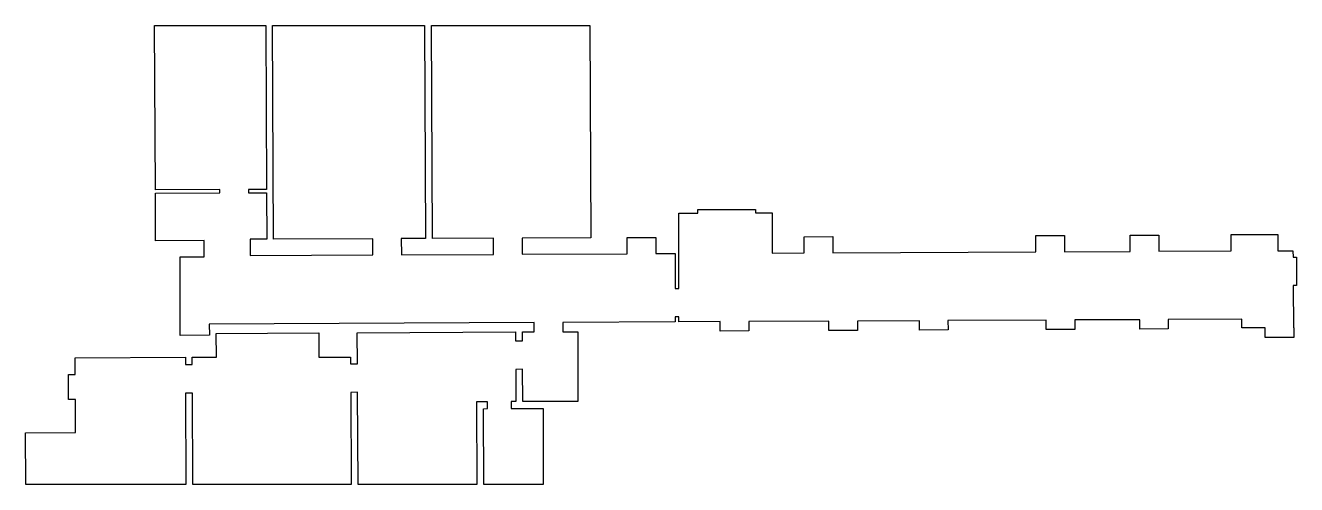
# Model space of a CAD drawing. Extents: x 0 to 40.7, y 0 to 14.7.
import ezdxf

# ---------------------------------------------------------------- set-up
doc = ezdxf.new("R2010")
doc.units = 0

msp = doc.modelspace()

# ---------------------------------------------------------------- linework, layer by layer
at = {"layer": '1', "color": 7, "linetype": 'CONTINUOUS'}
msp.add_polyline3d([(7.713644, 9.331611, 0), (7.720642, 7.846679, 0), (7.185666, 7.844158, 0), (7.188117, 7.324182, 0), (11.112937, 7.342678, 0), (11.110487, 7.862654, 0), (7.940632, 7.847716, 0), (7.908419, 14.683386, 0), (12.768305, 14.683386, 0), (12.800409, 7.870617, 0), (12.025445, 7.866965, 0), (12.027895, 7.346989, 0), (14.97776, 7.36089, 0), (14.97531, 7.880866, 0), (13.020399, 7.871654, 0), (12.9883, 14.683386, 0), (18.06318, 14.683386, 0), (18.095167, 7.895569, 0), (15.890268, 7.885178, 0), (15.892718, 7.365202, 0), (19.257564, 7.381058, 0), (19.255114, 7.901035, 0), (20.170072, 7.905346, 0), (20.172522, 7.38537, 0), (20.791234, 7.388286, 0), (20.791234, 6.274988, 0), (20.90123, 6.274988, 0), (20.90123, 8.681673, 0), (21.516382, 8.681673, 0), (21.515864, 8.791668, 0), (23.360779, 8.800362, 0), (23.361298, 8.690367, 0), (23.891126, 8.692863, 0), (23.891126, 7.402894, 0), (24.917305, 7.40773, 0), (24.914855, 7.927706, 0), (25.829813, 7.932017, 0), (25.832264, 7.412041, 0), (32.331967, 7.442671, 0), (32.329516, 7.962647, 0), (33.244474, 7.966958, 0), (33.246925, 7.446982, 0), (35.346828, 7.456878, 0), (35.344378, 7.976854, 0), (36.259336, 7.981166, 0), (36.261786, 7.46119, 0), (38.581681, 7.472122, 0), (38.57923, 7.992098, 0), (40.070387, 7.999123, 0), (40.070387, 7.47914, 0), (40.556601, 7.47914, 0), (40.557556, 7.276438, 0), (40.667551, 7.276956, 0), (40.671863, 6.361998, 0), (40.561868, 6.36148, 0), (40.568245, 5.008085, 0), (40.578932, 5.008085, 0), (40.578932, 4.708095, 0), (39.663964, 4.708095, 0), (39.663964, 5.008085, 0), (38.923284, 5.008085, 0), (38.921961, 5.288777, 0), (36.567069, 5.27768, 0), (36.568483, 4.977693, 0), (35.653525, 4.973382, 0), (35.652111, 5.273368, 0), (33.572206, 5.263567, 0), (33.57362, 4.96358, 0), (32.658661, 4.959269, 0), (32.657248, 5.259255, 0), (29.517392, 5.244459, 0), (29.518806, 4.944472, 0), (28.602433, 4.940154, 0), (28.602433, 5.240147, 0), (26.622524, 5.230817, 0), (26.623938, 4.93083, 0), (25.70898, 4.926519, 0), (25.707566, 5.226505, 0), (23.147683, 5.214442, 0), (23.149096, 4.914456, 0), (22.234139, 4.910144, 0), (22.232726, 5.21013, 0), (20.90123, 5.203856, 0), (20.90123, 5.360019, 0), (20.791234, 5.360019, 0), (20.791234, 5.203337, 0), (17.191706, 5.186375, 0), (17.19312, 4.886388, 0), (17.678639, 4.888676, 0), (17.678639, 2.661229, 0), (15.912425, 2.652906, 0), (15.907559, 3.685359, 0), (15.687569, 3.684322, 0), (15.692435, 2.651869, 0), (15.544691, 2.651173, 0), (15.545728, 2.431183, 0), (16.567745, 2.435999, 0), (16.567744, 0, 0), (14.667456, 0, 0), (14.656019, 2.42699, 0), (14.783763, 2.427592, 0), (14.782727, 2.647582, 0), (14.434992, 2.645943, 0), (14.447462, 0, 0), (10.642551, 0, 0), (10.628647, 2.950499, 0), (10.408657, 2.949462, 0), (10.422556, 0, 0), (5.357675, 0, 0), (5.343889, 2.925595, 0), (5.123899, 2.924558, 0), (5.13768, 0, 0), (0.007801, 0, 0), (0, 1.655441, 0), (1.604927, 1.663004, 0), (1.599932, 2.722956, 0), (1.379942, 2.721919, 0), (1.376172, 3.521883, 0), (1.596162, 3.522919, 0), (1.593664, 4.052895, 0), (5.118503, 4.069506, 0), (5.119587, 3.839516, 0), (5.339577, 3.840553, 0), (5.338493, 4.070542, 0), (6.108458, 4.074171, 0), (6.104877, 4.834136, 0), (9.384727, 4.849592, 0), (9.388378, 4.074627, 0), (10.403332, 4.07941, 0), (10.404345, 3.86442, 0), (10.624335, 3.865457, 0), (10.61967, 4.855412, 0), (15.681938, 4.879267, 0), (15.683258, 4.59928, 0), (15.903248, 4.600317, 0), (15.901928, 4.880304, 0), (16.278161, 4.882077, 0), (16.276747, 5.182063, 0), (5.883473, 5.133086, 0), (5.885169, 4.773142, 0), (5.885169, 4.773102, 0), (4.955212, 4.76872, 0), (4.955212, 7.28366, 0), (5.723325, 7.28728, 0), (5.720875, 7.807256, 0), (4.165946, 7.799929, 0), (4.158807, 9.31486, 0), (6.223712, 9.32459, 0), (6.223194, 9.434585, 0), (4.158289, 9.424855, 0), (4.133508, 14.683386, 0), (7.688424, 14.683386, 0), (7.713126, 9.441606, 0), (7.138152, 9.438897, 0), (7.138671, 9.328902, 0), (7.713644, 9.331611, 0)], close=True, dxfattribs=at)

doc.saveas('drawing.dxf')
